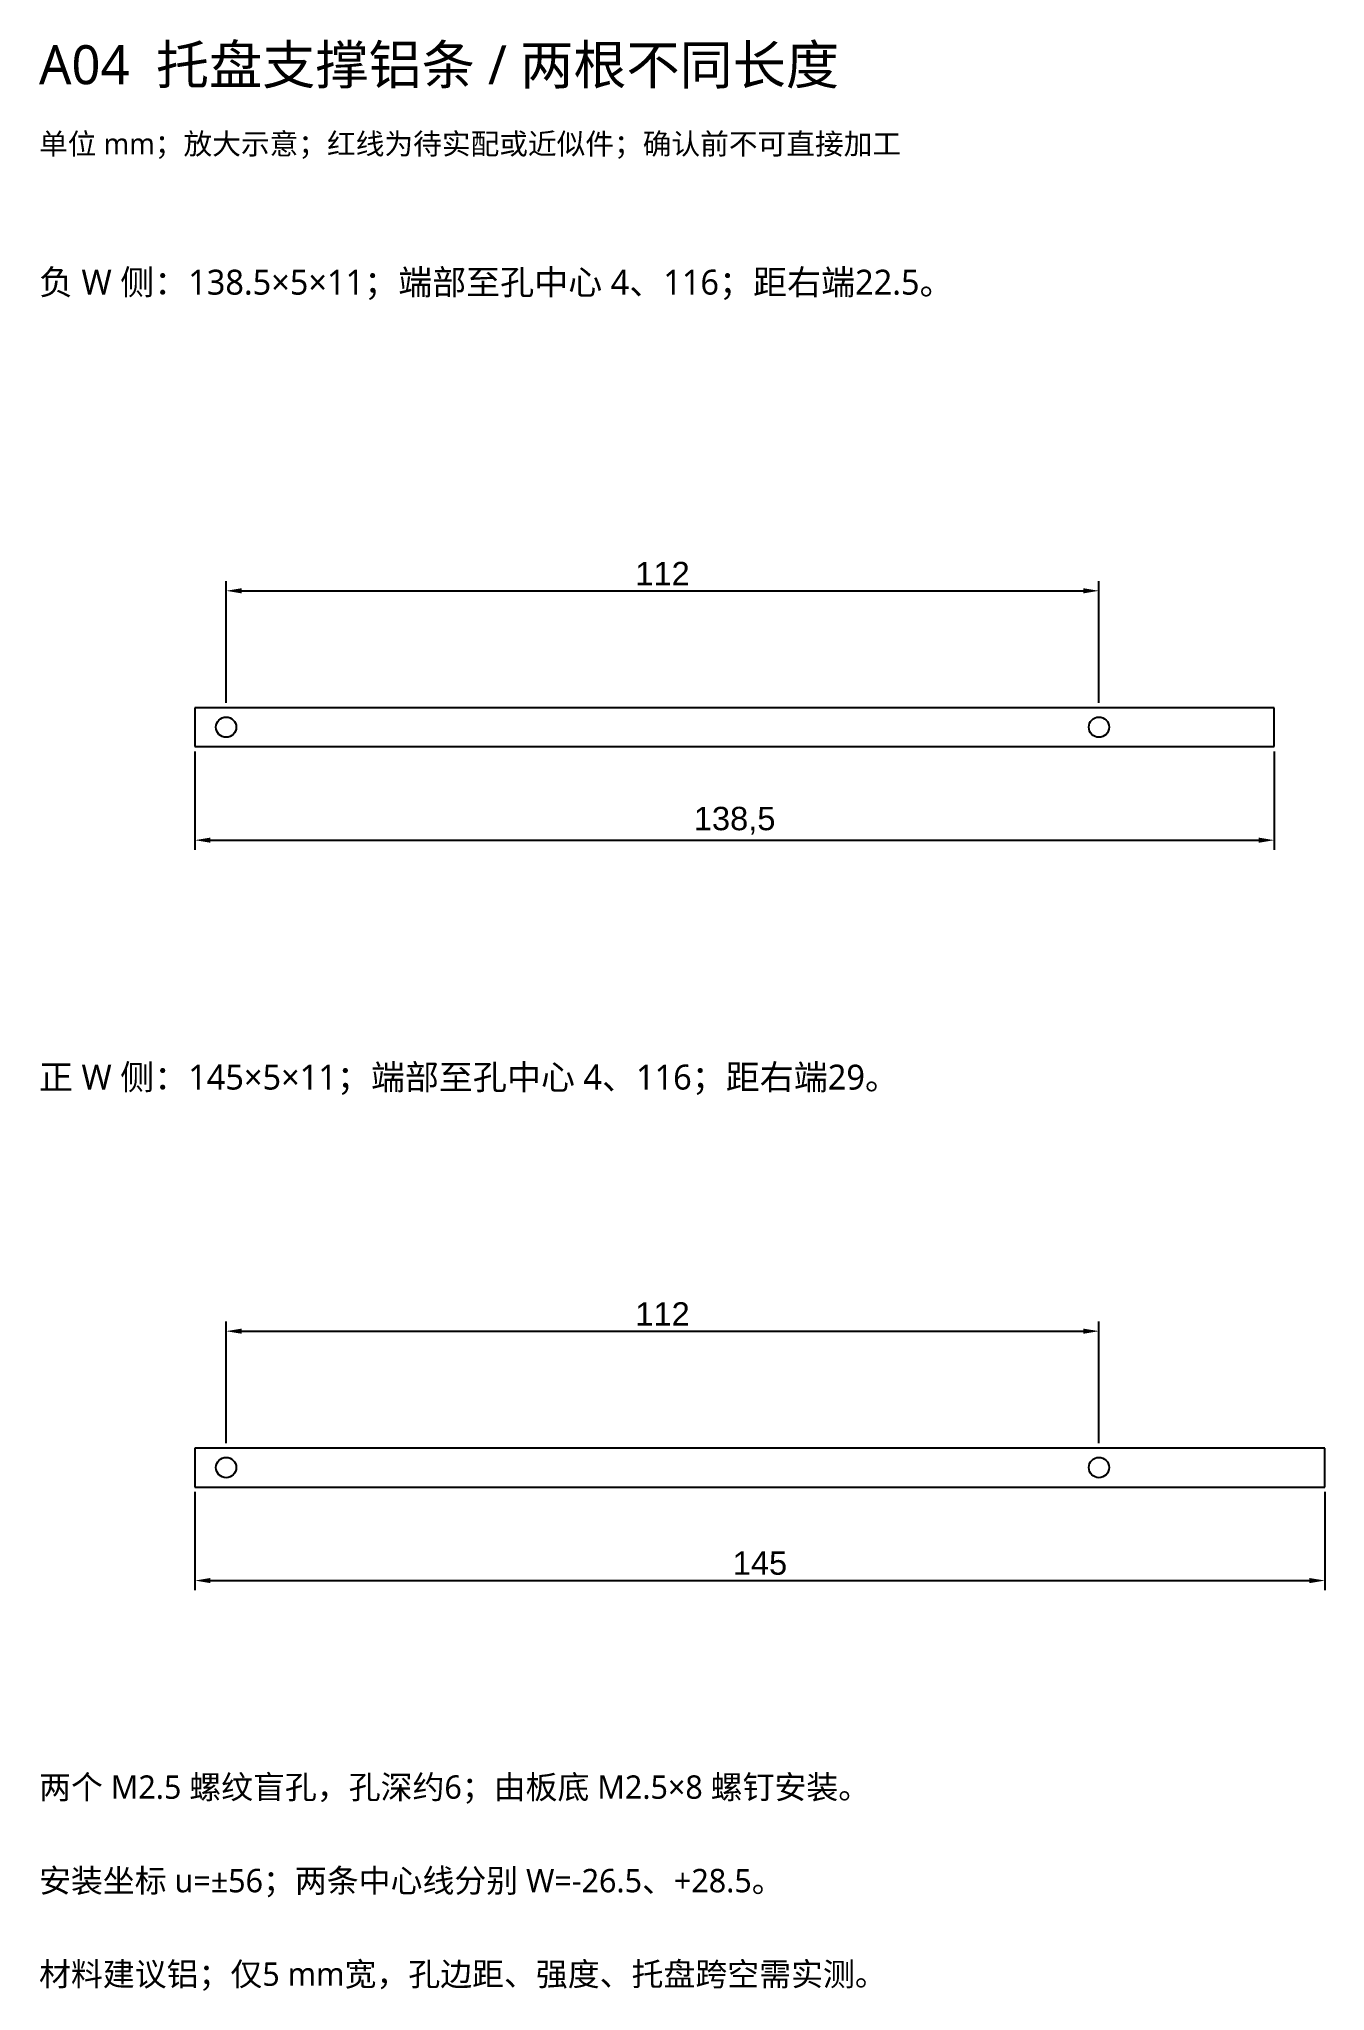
# Model space of a CAD drawing. Header units: millimetres. Extents: x 20 to 185, y 80 to 331.
import ezdxf

# ---------------------------------------------------------------- set-up
doc = ezdxf.new("R2010")
doc.units = ezdxf.units.MM
for name, color, linetype in [('DIMENSIONS', 3, 'Continuous'), ('NOTES', 7, 'Continuous'), ('OUTLINE', 7, 'Continuous'), ('REFERENCE', 1, 'Continuous')]:
    doc.layers.add(name, color=color, linetype=linetype)
doc.styles.add('CN_NOTES', font='Microsoft YaHei.ttf')
doc.styles.get("Standard").update_dxf_attribs({"font": 'arial.ttf'})
doc.dimstyles.new('ISO-25', dxfattribs={"dimtxt": 2.5, "dimasz": 2.5, "dimexe": 1.25, "dimexo": 0.625, "dimtad": 1, "dimtxsty": 'Standard', "dimcen": 2.5, "dimadec": 0, "dimazin": 0, "dimtfac": 1, "dimtmove": 0, "dimatfit": 3, "dimfxl": 1, "dimarcsym": 0})

# ---------------------------------------------------------------- blocks, each defined once
blk = doc.blocks.new('*D1')
at = {"layer": 'Defpoints', "color": 0, "transparency": 16777216}
for p in [(40, 240), (178.5, 240), (178.5, 228)]:
    blk.add_point(p, dxfattribs=at)
at = {"layer": 'DIMENSIONS', "color": 0, "lineweight": -2, "transparency": 16777216}
for p, q in [((40, 239.38), (40, 226.75)), ((178.5, 239.38), (178.5, 226.75)), ((42, 228), (176.5, 228))]:
    blk.add_line(p, q, dxfattribs=at)
at = {"layer": 'DIMENSIONS', "color": 0, "transparency": 16777216}
for points in [[(42, 228.33), (42, 227.67), (40, 228)], [(176.5, 228.33), (176.5, 227.67), (178.5, 228)]]:
    blk.add_solid(points, dxfattribs=at)
at = {"layer": 'DIMENSIONS', "color": 0, "transparency": 16777216, "insert": (109.25, 230.5), "char_height": 3, "attachment_point": 5}
blk.add_mtext('138,5', dxfattribs=at)
blk = doc.blocks.new('*D2')
at = {"layer": 'Defpoints', "color": 0, "transparency": 16777216}
for p in [(156, 260), (44, 245), (156, 245)]:
    blk.add_point(p, dxfattribs=at)
at = {"layer": 'DIMENSIONS', "color": 0, "lineweight": -2, "transparency": 16777216}
for p, q in [((44, 245.62), (44, 261.25)), ((156, 245.62), (156, 261.25)), ((46, 260), (154, 260))]:
    blk.add_line(p, q, dxfattribs=at)
at = {"layer": 'DIMENSIONS', "color": 0, "transparency": 16777216}
for points in [[(46, 260.33), (46, 259.67), (44, 260)], [(154, 260.33), (154, 259.67), (156, 260)]]:
    blk.add_solid(points, dxfattribs=at)
at = {"layer": 'DIMENSIONS', "color": 0, "transparency": 16777216, "insert": (100, 262.21), "char_height": 3, "attachment_point": 5}
blk.add_mtext('112', dxfattribs=at)
blk = doc.blocks.new('*D3')
at = {"layer": 'Defpoints', "color": 0, "transparency": 16777216}
for p in [(40, 145), (185, 145), (185, 133)]:
    blk.add_point(p, dxfattribs=at)
at = {"layer": 'DIMENSIONS', "color": 0, "lineweight": -2, "transparency": 16777216}
for p, q in [((40, 144.38), (40, 131.75)), ((185, 144.38), (185, 131.75)), ((42, 133), (183, 133))]:
    blk.add_line(p, q, dxfattribs=at)
at = {"layer": 'DIMENSIONS', "color": 0, "transparency": 16777216}
for points in [[(42, 133.33), (42, 132.67), (40, 133)], [(183, 133.33), (183, 132.67), (185, 133)]]:
    blk.add_solid(points, dxfattribs=at)
at = {"layer": 'DIMENSIONS', "color": 0, "transparency": 16777216, "insert": (112.5, 135.23), "char_height": 3, "attachment_point": 5}
blk.add_mtext('145', dxfattribs=at)
blk = doc.blocks.new('*D4')
at = {"layer": 'Defpoints', "color": 0, "transparency": 16777216}
for p in [(156, 165), (44, 150), (156, 150)]:
    blk.add_point(p, dxfattribs=at)
at = {"layer": 'DIMENSIONS', "color": 0, "lineweight": -2, "transparency": 16777216}
for p, q in [((44, 150.62), (44, 166.25)), ((156, 150.62), (156, 166.25)), ((46, 165), (154, 165))]:
    blk.add_line(p, q, dxfattribs=at)
at = {"layer": 'DIMENSIONS', "color": 0, "transparency": 16777216}
for points in [[(46, 165.33), (46, 164.67), (44, 165)], [(154, 165.33), (154, 164.67), (156, 165)]]:
    blk.add_solid(points, dxfattribs=at)
at = {"layer": 'DIMENSIONS', "color": 0, "transparency": 16777216, "insert": (100, 167.21), "char_height": 3, "attachment_point": 5}
blk.add_mtext('112', dxfattribs=at)

msp = doc.modelspace()

# ---------------------------------------------------------------- linework, layer by layer
at = {"layer": 'OUTLINE'}
for p, q in [((178.5, 245), (40, 245)), ((40, 245), (40, 240)), ((178.5, 240), (178.5, 245)), ((40, 240), (178.5, 240)), ((185, 150), (40, 150)), ((40, 150), (40, 145)), ((185, 145), (185, 150)), ((40, 145), (185, 145))]:
    msp.add_line(p, q, dxfattribs=at)
at = {"layer": 'REFERENCE'}
for centre in [(44, 242.5), (156, 242.5), (44, 147.5), (156, 147.5)]:
    msp.add_circle(centre, 1.3, dxfattribs=at)

# ---------------------------------------------------------------- texts
at = {"layer": 'NOTES', "style": 'CN_NOTES'}
for s, height, p in [('A04  托盘支撑铝条 / 两根不同长度', 5, (20, 325)), ('负 W 侧：138.5×5×11；端部至孔中心 4、116；距右端22.5。', 3.2, (20, 298)), ('正 W 侧：145×5×11；端部至孔中心 4、116；距右端29。', 3.2, (20, 196)), ('两个 M2.5 螺纹盲孔，孔深约6；由板底 M2.5×8 螺钉安装。', 3, (20, 105)), ('安装坐标 u=±56；两条中心线分别 W=-26.5、+28.5。', 3, (20, 93))]:
    msp.add_text(s, height=height, dxfattribs=at).set_placement(p)
at = {"layer": 'REFERENCE', "style": 'CN_NOTES'}
for s, height, p in [('单位 mm；放大示意；红线为待实配或近似件；确认前不可直接加工', 2.7, (20, 316)), ('材料建议铝；仅5 mm宽，孔边距、强度、托盘跨空需实测。', 3, (20, 81))]:
    msp.add_text(s, height=height, dxfattribs=at).set_placement(p)

# ---------------------------------------------------------------- dimensions: what is measured, and where the dimension line sits
at = {"layer": 'DIMENSIONS'}
for base, p1, p2, picture, middle in [((156, 260), (44, 245), (156, 245), '*D2', (100, 262.206)), ((178.5, 228), (40, 240), (178.5, 240), '*D1', (109.25, 230.503)), ((156, 165), (44, 150), (156, 150), '*D4', (100, 167.206)), ((185, 133), (40, 145), (185, 145), '*D3', (112.5, 135.232))]:
    dim = msp.add_linear_dim(base=base, p1=p1, p2=p2, dimstyle='ISO-25', override={"dimtxt": 3, "dimasz": 2, "dimgap": 0.7, "dimdec": 2, "dimlfac": 1}, dxfattribs=at)
    dim.commit()
    dim.dimension.update_dxf_attribs({"geometry": picture, "text_midpoint": middle})

doc.saveas('drawing.dxf')
